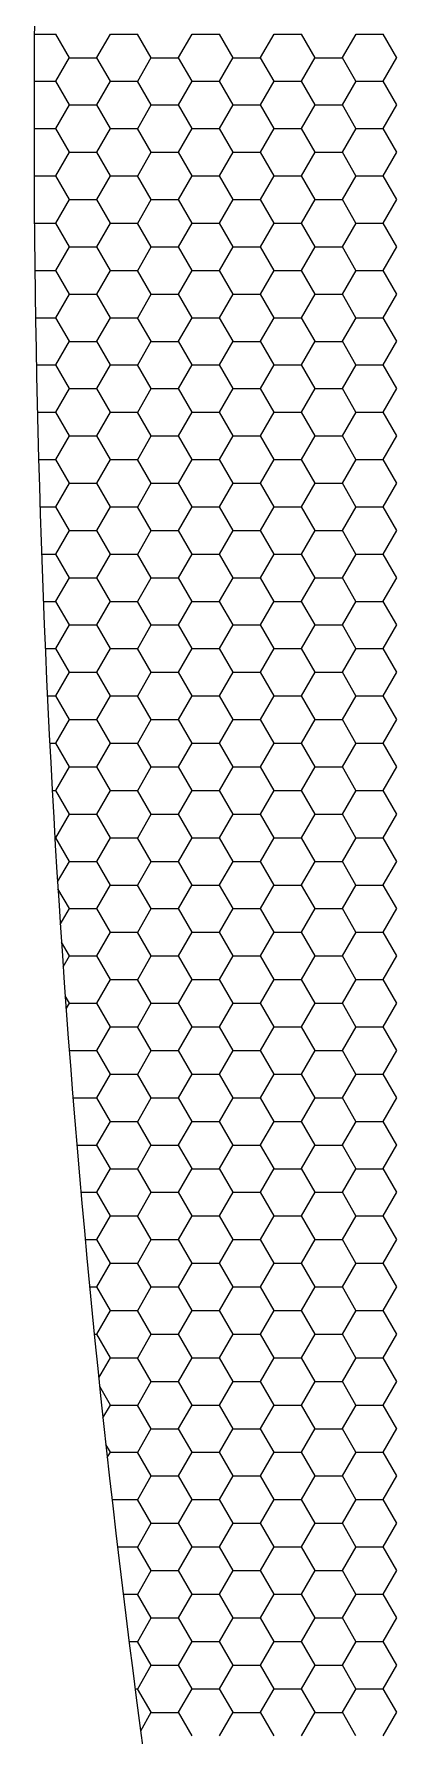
# Model space of a CAD drawing. Header units: millimetres. Extents: x 1474 to 2240, y 2278 to 2630.
# Drawn here: x 2223.6465 to 2223.7377, y 2608.1591 to 2608.5865 of the extents above; entities that cross this region are included whole.
import ezdxf

# ---------------------------------------------------------------- set-up
doc = ezdxf.new("R2010")
doc.units = ezdxf.units.MM
doc.layers.add('3', color=3, linetype='Continuous')

msp = doc.modelspace()

# ---------------------------------------------------------------- linework, layer by layer
at = {"layer": '3', "color": 5, "linetype": 'Continuous'}
for p, q in [((2223.64662, 2608.58647), (2223.65199, 2608.58647)), ((2223.65542, 2608.58053), (2223.65199, 2608.58647)), ((2223.66227, 2608.58054), (2223.6657, 2608.58647)), ((2223.6657, 2608.58647), (2223.67256, 2608.58647)), ((2223.67598, 2608.58053), (2223.67255, 2608.58647)), ((2223.68284, 2608.58054), (2223.68626, 2608.58647)), ((2223.68626, 2608.58647), (2223.69312, 2608.58647)), ((2223.69654, 2608.58053), (2223.69311, 2608.58647)), ((2223.7034, 2608.58054), (2223.70683, 2608.58647)), ((2223.70683, 2608.58647), (2223.71368, 2608.58647)), ((2223.7171, 2608.58053), (2223.71368, 2608.58647)), ((2223.72396, 2608.58054), (2223.72739, 2608.58647)), ((2223.72739, 2608.58647), (2223.73424, 2608.58647)), ((2223.73766, 2608.58053), (2223.73424, 2608.58647)), ((2223.65199, 2608.5746), (2223.65542, 2608.58054)), ((2223.65542, 2608.58053), (2223.66228, 2608.58053)), ((2223.6657, 2608.5746), (2223.66227, 2608.58053)), ((2223.67256, 2608.5746), (2223.67598, 2608.58054)), ((2223.67598, 2608.58053), (2223.68284, 2608.58053)), ((2223.68626, 2608.5746), (2223.68283, 2608.58053)), ((2223.69312, 2608.5746), (2223.69654, 2608.58054)), ((2223.69655, 2608.58053), (2223.7034, 2608.58053)), ((2223.70682, 2608.5746), (2223.70339, 2608.58053)), ((2223.71368, 2608.5746), (2223.71711, 2608.58054)), ((2223.71711, 2608.58053), (2223.72396, 2608.58053)), ((2223.72738, 2608.5746), (2223.72396, 2608.58053)), ((2223.73424, 2608.5746), (2223.73767, 2608.58054)), ((2223.64655, 2608.5746), (2223.65199, 2608.5746)), ((2223.65542, 2608.56866), (2223.65199, 2608.5746)), ((2223.66227, 2608.56867), (2223.6657, 2608.5746)), ((2223.6657, 2608.5746), (2223.67256, 2608.5746)), ((2223.67598, 2608.56866), (2223.67255, 2608.5746)), ((2223.68284, 2608.56867), (2223.68626, 2608.5746)), ((2223.68626, 2608.5746), (2223.69312, 2608.5746)), ((2223.69654, 2608.56866), (2223.69311, 2608.5746)), ((2223.7034, 2608.56867), (2223.70683, 2608.5746)), ((2223.70683, 2608.5746), (2223.71368, 2608.5746)), ((2223.7171, 2608.56866), (2223.71368, 2608.5746)), ((2223.72396, 2608.56867), (2223.72739, 2608.5746)), ((2223.72739, 2608.5746), (2223.73424, 2608.5746)), ((2223.73766, 2608.56866), (2223.73424, 2608.5746)), ((2223.65199, 2608.56273), (2223.65542, 2608.56867)), ((2223.65542, 2608.56866), (2223.66228, 2608.56866)), ((2223.6657, 2608.56273), (2223.66227, 2608.56866)), ((2223.67256, 2608.56273), (2223.67598, 2608.56867)), ((2223.67598, 2608.56866), (2223.68284, 2608.56866)), ((2223.68626, 2608.56273), (2223.68283, 2608.56866)), ((2223.69312, 2608.56273), (2223.69654, 2608.56867)), ((2223.69655, 2608.56866), (2223.7034, 2608.56866)), ((2223.70682, 2608.56273), (2223.70339, 2608.56866)), ((2223.71368, 2608.56273), (2223.71711, 2608.56867)), ((2223.71711, 2608.56866), (2223.72396, 2608.56866)), ((2223.72738, 2608.56273), (2223.72396, 2608.56866)), ((2223.73424, 2608.56273), (2223.73767, 2608.56867)), ((2223.64653, 2608.56272), (2223.65199, 2608.56272)), ((2223.65542, 2608.55679), (2223.65199, 2608.56273)), ((2223.66227, 2608.55679), (2223.6657, 2608.56273)), ((2223.6657, 2608.56272), (2223.67256, 2608.56272)), ((2223.67598, 2608.55679), (2223.67255, 2608.56273)), ((2223.68284, 2608.55679), (2223.68626, 2608.56273)), ((2223.68626, 2608.56272), (2223.69312, 2608.56272)), ((2223.69654, 2608.55679), (2223.69311, 2608.56273)), ((2223.7034, 2608.55679), (2223.70683, 2608.56273)), ((2223.70683, 2608.56272), (2223.71368, 2608.56272)), ((2223.7171, 2608.55679), (2223.71368, 2608.56273)), ((2223.72396, 2608.55679), (2223.72739, 2608.56273)), ((2223.72739, 2608.56272), (2223.73424, 2608.56272)), ((2223.73766, 2608.55679), (2223.73424, 2608.56273)), ((2223.65199, 2608.55086), (2223.65542, 2608.55679)), ((2223.65542, 2608.55679), (2223.66228, 2608.55679)), ((2223.6657, 2608.55086), (2223.66227, 2608.55679)), ((2223.67256, 2608.55086), (2223.67598, 2608.55679)), ((2223.67598, 2608.55679), (2223.68284, 2608.55679)), ((2223.68626, 2608.55086), (2223.68283, 2608.55679)), ((2223.69312, 2608.55086), (2223.69654, 2608.55679)), ((2223.69655, 2608.55679), (2223.7034, 2608.55679)), ((2223.70682, 2608.55086), (2223.70339, 2608.55679)), ((2223.71368, 2608.55086), (2223.71711, 2608.55679)), ((2223.71711, 2608.55679), (2223.72396, 2608.55679)), ((2223.72738, 2608.55086), (2223.72396, 2608.55679)), ((2223.73424, 2608.55086), (2223.73767, 2608.55679)), ((2223.64656, 2608.55085), (2223.65199, 2608.55085)), ((2223.65542, 2608.54492), (2223.65199, 2608.55086)), ((2223.66227, 2608.54492), (2223.6657, 2608.55086)), ((2223.6657, 2608.55085), (2223.67256, 2608.55085)), ((2223.67598, 2608.54492), (2223.67255, 2608.55086)), ((2223.68284, 2608.54492), (2223.68626, 2608.55086)), ((2223.68626, 2608.55085), (2223.69312, 2608.55085)), ((2223.69654, 2608.54492), (2223.69311, 2608.55086)), ((2223.7034, 2608.54492), (2223.70683, 2608.55086)), ((2223.70683, 2608.55085), (2223.71368, 2608.55085)), ((2223.7171, 2608.54492), (2223.71368, 2608.55086)), ((2223.72396, 2608.54492), (2223.72739, 2608.55086)), ((2223.72739, 2608.55085), (2223.73424, 2608.55085)), ((2223.73766, 2608.54492), (2223.73424, 2608.55086)), ((2223.65199, 2608.53899), (2223.65542, 2608.54492)), ((2223.65542, 2608.54492), (2223.66228, 2608.54492)), ((2223.6657, 2608.53898), (2223.66227, 2608.54492)), ((2223.67256, 2608.53899), (2223.67598, 2608.54492)), ((2223.67598, 2608.54492), (2223.68284, 2608.54492)), ((2223.68626, 2608.53898), (2223.68283, 2608.54492)), ((2223.69312, 2608.53899), (2223.69654, 2608.54492)), ((2223.69655, 2608.54492), (2223.7034, 2608.54492)), ((2223.70682, 2608.53898), (2223.70339, 2608.54492)), ((2223.71368, 2608.53899), (2223.71711, 2608.54492)), ((2223.71711, 2608.54492), (2223.72396, 2608.54492)), ((2223.72738, 2608.53898), (2223.72396, 2608.54492)), ((2223.73424, 2608.53899), (2223.73767, 2608.54492)), ((2223.64663, 2608.53898), (2223.65199, 2608.53898)), ((2223.65542, 2608.53305), (2223.65199, 2608.53898)), ((2223.66227, 2608.53305), (2223.6657, 2608.53899)), ((2223.6657, 2608.53898), (2223.67256, 2608.53898)), ((2223.67598, 2608.53305), (2223.67255, 2608.53898)), ((2223.68284, 2608.53305), (2223.68626, 2608.53899)), ((2223.68626, 2608.53898), (2223.69312, 2608.53898)), ((2223.69654, 2608.53305), (2223.69311, 2608.53898)), ((2223.7034, 2608.53305), (2223.70683, 2608.53899)), ((2223.70683, 2608.53898), (2223.71368, 2608.53898)), ((2223.7171, 2608.53305), (2223.71368, 2608.53898)), ((2223.72396, 2608.53305), (2223.72739, 2608.53899)), ((2223.72739, 2608.53898), (2223.73424, 2608.53898)), ((2223.73766, 2608.53305), (2223.73424, 2608.53898)), ((2223.65199, 2608.52712), (2223.65542, 2608.53305)), ((2223.65542, 2608.53305), (2223.66228, 2608.53305)), ((2223.6657, 2608.52711), (2223.66227, 2608.53305)), ((2223.67256, 2608.52712), (2223.67598, 2608.53305)), ((2223.67598, 2608.53305), (2223.68284, 2608.53305)), ((2223.68626, 2608.52711), (2223.68283, 2608.53305)), ((2223.69312, 2608.52712), (2223.69654, 2608.53305)), ((2223.69655, 2608.53305), (2223.7034, 2608.53305)), ((2223.70682, 2608.52711), (2223.70339, 2608.53305)), ((2223.71368, 2608.52712), (2223.71711, 2608.53305)), ((2223.71711, 2608.53305), (2223.72396, 2608.53305)), ((2223.72738, 2608.52711), (2223.72396, 2608.53305)), ((2223.73424, 2608.52712), (2223.73767, 2608.53305)), ((2223.64674, 2608.52711), (2223.65199, 2608.52711)), ((2223.65542, 2608.52118), (2223.65199, 2608.52711)), ((2223.66227, 2608.52118), (2223.6657, 2608.52712)), ((2223.6657, 2608.52711), (2223.67256, 2608.52711)), ((2223.67598, 2608.52118), (2223.67255, 2608.52711)), ((2223.68284, 2608.52118), (2223.68626, 2608.52712)), ((2223.68626, 2608.52711), (2223.69312, 2608.52711)), ((2223.69654, 2608.52118), (2223.69311, 2608.52711)), ((2223.7034, 2608.52118), (2223.70683, 2608.52712)), ((2223.70683, 2608.52711), (2223.71368, 2608.52711)), ((2223.7171, 2608.52118), (2223.71368, 2608.52711)), ((2223.72396, 2608.52118), (2223.72739, 2608.52712)), ((2223.72739, 2608.52711), (2223.73424, 2608.52711)), ((2223.73766, 2608.52118), (2223.73424, 2608.52711)), ((2223.65199, 2608.51524), (2223.65542, 2608.52118)), ((2223.65542, 2608.52117), (2223.66228, 2608.52117)), ((2223.6657, 2608.51524), (2223.66227, 2608.52118)), ((2223.67256, 2608.51524), (2223.67598, 2608.52118)), ((2223.67598, 2608.52117), (2223.68284, 2608.52117)), ((2223.68626, 2608.51524), (2223.68283, 2608.52118)), ((2223.69312, 2608.51524), (2223.69654, 2608.52118)), ((2223.69655, 2608.52117), (2223.7034, 2608.52117)), ((2223.70682, 2608.51524), (2223.70339, 2608.52118)), ((2223.71368, 2608.51524), (2223.71711, 2608.52118)), ((2223.71711, 2608.52117), (2223.72396, 2608.52117)), ((2223.72738, 2608.51524), (2223.72396, 2608.52118)), ((2223.73424, 2608.51524), (2223.73767, 2608.52118)), ((2223.64691, 2608.51524), (2223.65199, 2608.51524)), ((2223.65542, 2608.50931), (2223.65199, 2608.51524)), ((2223.66227, 2608.50931), (2223.6657, 2608.51524)), ((2223.6657, 2608.51524), (2223.67256, 2608.51524)), ((2223.67598, 2608.50931), (2223.67255, 2608.51524)), ((2223.68284, 2608.50931), (2223.68626, 2608.51524)), ((2223.68626, 2608.51524), (2223.69312, 2608.51524)), ((2223.69654, 2608.50931), (2223.69311, 2608.51524)), ((2223.7034, 2608.50931), (2223.70683, 2608.51524)), ((2223.70683, 2608.51524), (2223.71368, 2608.51524)), ((2223.7171, 2608.50931), (2223.71368, 2608.51524)), ((2223.72396, 2608.50931), (2223.72739, 2608.51524)), ((2223.72739, 2608.51524), (2223.73424, 2608.51524)), ((2223.73766, 2608.50931), (2223.73424, 2608.51524)), ((2223.65199, 2608.50337), (2223.65542, 2608.50931)), ((2223.65542, 2608.5093), (2223.66228, 2608.5093)), ((2223.6657, 2608.50337), (2223.66227, 2608.50931)), ((2223.67256, 2608.50337), (2223.67598, 2608.50931)), ((2223.67598, 2608.5093), (2223.68284, 2608.5093)), ((2223.68626, 2608.50337), (2223.68283, 2608.50931)), ((2223.69312, 2608.50337), (2223.69654, 2608.50931)), ((2223.69655, 2608.5093), (2223.7034, 2608.5093)), ((2223.70682, 2608.50337), (2223.70339, 2608.50931)), ((2223.71368, 2608.50337), (2223.71711, 2608.50931)), ((2223.71711, 2608.5093), (2223.72396, 2608.5093)), ((2223.72738, 2608.50337), (2223.72396, 2608.50931)), ((2223.73424, 2608.50337), (2223.73767, 2608.50931)), ((2223.64712, 2608.50337), (2223.65199, 2608.50337)), ((2223.65542, 2608.49743), (2223.65199, 2608.50337)), ((2223.66227, 2608.49744), (2223.6657, 2608.50337)), ((2223.6657, 2608.50337), (2223.67256, 2608.50337)), ((2223.67598, 2608.49743), (2223.67255, 2608.50337)), ((2223.68284, 2608.49744), (2223.68626, 2608.50337)), ((2223.68626, 2608.50337), (2223.69312, 2608.50337)), ((2223.69654, 2608.49743), (2223.69311, 2608.50337)), ((2223.7034, 2608.49744), (2223.70683, 2608.50337)), ((2223.70683, 2608.50337), (2223.71368, 2608.50337)), ((2223.7171, 2608.49743), (2223.71368, 2608.50337)), ((2223.72396, 2608.49744), (2223.72739, 2608.50337)), ((2223.72739, 2608.50337), (2223.73424, 2608.50337)), ((2223.73766, 2608.49743), (2223.73424, 2608.50337)), ((2223.65199, 2608.4915), (2223.65542, 2608.49744)), ((2223.65542, 2608.49743), (2223.66228, 2608.49743)), ((2223.6657, 2608.4915), (2223.66227, 2608.49743)), ((2223.67256, 2608.4915), (2223.67598, 2608.49744)), ((2223.67598, 2608.49743), (2223.68284, 2608.49743)), ((2223.68626, 2608.4915), (2223.68283, 2608.49743)), ((2223.69312, 2608.4915), (2223.69654, 2608.49744)), ((2223.69655, 2608.49743), (2223.7034, 2608.49743)), ((2223.70682, 2608.4915), (2223.70339, 2608.49743)), ((2223.71368, 2608.4915), (2223.71711, 2608.49744)), ((2223.71711, 2608.49743), (2223.72396, 2608.49743)), ((2223.72738, 2608.4915), (2223.72396, 2608.49743)), ((2223.73424, 2608.4915), (2223.73767, 2608.49744)), ((2223.64737, 2608.4915), (2223.65199, 2608.4915)), ((2223.65542, 2608.48556), (2223.65199, 2608.4915)), ((2223.66227, 2608.48557), (2223.6657, 2608.4915)), ((2223.6657, 2608.4915), (2223.67256, 2608.4915)), ((2223.67598, 2608.48556), (2223.67255, 2608.4915)), ((2223.68284, 2608.48557), (2223.68626, 2608.4915)), ((2223.68626, 2608.4915), (2223.69312, 2608.4915)), ((2223.69654, 2608.48556), (2223.69311, 2608.4915)), ((2223.7034, 2608.48557), (2223.70683, 2608.4915)), ((2223.70683, 2608.4915), (2223.71368, 2608.4915)), ((2223.7171, 2608.48556), (2223.71368, 2608.4915)), ((2223.72396, 2608.48557), (2223.72739, 2608.4915)), ((2223.72739, 2608.4915), (2223.73424, 2608.4915)), ((2223.73766, 2608.48556), (2223.73424, 2608.4915)), ((2223.65199, 2608.47963), (2223.65542, 2608.48557)), ((2223.65542, 2608.48556), (2223.66228, 2608.48556)), ((2223.6657, 2608.47963), (2223.66227, 2608.48556)), ((2223.67256, 2608.47963), (2223.67598, 2608.48557)), ((2223.67598, 2608.48556), (2223.68284, 2608.48556)), ((2223.68626, 2608.47963), (2223.68283, 2608.48556)), ((2223.69312, 2608.47963), (2223.69654, 2608.48557)), ((2223.69655, 2608.48556), (2223.7034, 2608.48556)), ((2223.70682, 2608.47963), (2223.70339, 2608.48556)), ((2223.71368, 2608.47963), (2223.71711, 2608.48557)), ((2223.71711, 2608.48556), (2223.72396, 2608.48556)), ((2223.72738, 2608.47963), (2223.72396, 2608.48556)), ((2223.73424, 2608.47963), (2223.73767, 2608.48557)), ((2223.64768, 2608.47963), (2223.65199, 2608.47963)), ((2223.65542, 2608.47369), (2223.65199, 2608.47963)), ((2223.66227, 2608.47369), (2223.6657, 2608.47963)), ((2223.6657, 2608.47963), (2223.67256, 2608.47963)), ((2223.67598, 2608.47369), (2223.67255, 2608.47963)), ((2223.68284, 2608.47369), (2223.68626, 2608.47963)), ((2223.68626, 2608.47963), (2223.69312, 2608.47963)), ((2223.69654, 2608.47369), (2223.69311, 2608.47963)), ((2223.7034, 2608.47369), (2223.70683, 2608.47963)), ((2223.70683, 2608.47963), (2223.71368, 2608.47963)), ((2223.7171, 2608.47369), (2223.71368, 2608.47963)), ((2223.72396, 2608.47369), (2223.72739, 2608.47963)), ((2223.72739, 2608.47963), (2223.73424, 2608.47963)), ((2223.73766, 2608.47369), (2223.73424, 2608.47963)), ((2223.65199, 2608.46776), (2223.65542, 2608.47369)), ((2223.65542, 2608.47369), (2223.66228, 2608.47369)), ((2223.6657, 2608.46776), (2223.66227, 2608.47369)), ((2223.67256, 2608.46776), (2223.67598, 2608.47369)), ((2223.67598, 2608.47369), (2223.68284, 2608.47369)), ((2223.68626, 2608.46776), (2223.68283, 2608.47369)), ((2223.69312, 2608.46776), (2223.69654, 2608.47369)), ((2223.69655, 2608.47369), (2223.7034, 2608.47369)), ((2223.70682, 2608.46776), (2223.70339, 2608.47369)), ((2223.71368, 2608.46776), (2223.71711, 2608.47369)), ((2223.71711, 2608.47369), (2223.72396, 2608.47369)), ((2223.72738, 2608.46776), (2223.72396, 2608.47369)), ((2223.73424, 2608.46776), (2223.73767, 2608.47369)), ((2223.64802, 2608.46775), (2223.65199, 2608.46775)), ((2223.65542, 2608.46182), (2223.65199, 2608.46776)), ((2223.66227, 2608.46182), (2223.6657, 2608.46776)), ((2223.6657, 2608.46775), (2223.67256, 2608.46775)), ((2223.67598, 2608.46182), (2223.67255, 2608.46776)), ((2223.68284, 2608.46182), (2223.68626, 2608.46776)), ((2223.68626, 2608.46775), (2223.69312, 2608.46775)), ((2223.69654, 2608.46182), (2223.69311, 2608.46776)), ((2223.7034, 2608.46182), (2223.70683, 2608.46776)), ((2223.70683, 2608.46775), (2223.71368, 2608.46775)), ((2223.7171, 2608.46182), (2223.71368, 2608.46776)), ((2223.72396, 2608.46182), (2223.72739, 2608.46776)), ((2223.72739, 2608.46775), (2223.73424, 2608.46775)), ((2223.73766, 2608.46182), (2223.73424, 2608.46776)), ((2223.65199, 2608.45589), (2223.65542, 2608.46182)), ((2223.65542, 2608.46182), (2223.66228, 2608.46182)), ((2223.6657, 2608.45588), (2223.66227, 2608.46182)), ((2223.67256, 2608.45589), (2223.67598, 2608.46182)), ((2223.67598, 2608.46182), (2223.68284, 2608.46182)), ((2223.68626, 2608.45588), (2223.68283, 2608.46182)), ((2223.69312, 2608.45589), (2223.69654, 2608.46182)), ((2223.69655, 2608.46182), (2223.7034, 2608.46182)), ((2223.70682, 2608.45588), (2223.70339, 2608.46182)), ((2223.71368, 2608.45589), (2223.71711, 2608.46182)), ((2223.71711, 2608.46182), (2223.72396, 2608.46182)), ((2223.72738, 2608.45588), (2223.72396, 2608.46182)), ((2223.73424, 2608.45589), (2223.73767, 2608.46182)), ((2223.64842, 2608.45588), (2223.65199, 2608.45588)), ((2223.65542, 2608.44995), (2223.65199, 2608.45588)), ((2223.66227, 2608.44995), (2223.6657, 2608.45589)), ((2223.6657, 2608.45588), (2223.67256, 2608.45588)), ((2223.67598, 2608.44995), (2223.67255, 2608.45588)), ((2223.68284, 2608.44995), (2223.68626, 2608.45589)), ((2223.68626, 2608.45588), (2223.69312, 2608.45588)), ((2223.69654, 2608.44995), (2223.69311, 2608.45588)), ((2223.7034, 2608.44995), (2223.70683, 2608.45589)), ((2223.70683, 2608.45588), (2223.71368, 2608.45588)), ((2223.7171, 2608.44995), (2223.71368, 2608.45588)), ((2223.72396, 2608.44995), (2223.72739, 2608.45589)), ((2223.72739, 2608.45588), (2223.73424, 2608.45588)), ((2223.73766, 2608.44995), (2223.73424, 2608.45588)), ((2223.65199, 2608.44402), (2223.65542, 2608.44995)), ((2223.65542, 2608.44995), (2223.66228, 2608.44995)), ((2223.6657, 2608.44401), (2223.66227, 2608.44995)), ((2223.67256, 2608.44402), (2223.67598, 2608.44995)), ((2223.67598, 2608.44995), (2223.68284, 2608.44995)), ((2223.68626, 2608.44401), (2223.68283, 2608.44995)), ((2223.69312, 2608.44402), (2223.69654, 2608.44995)), ((2223.69655, 2608.44995), (2223.7034, 2608.44995)), ((2223.70682, 2608.44401), (2223.70339, 2608.44995)), ((2223.71368, 2608.44402), (2223.71711, 2608.44995)), ((2223.71711, 2608.44995), (2223.72396, 2608.44995)), ((2223.72738, 2608.44401), (2223.72396, 2608.44995)), ((2223.73424, 2608.44402), (2223.73767, 2608.44995)), ((2223.64886, 2608.44401), (2223.65199, 2608.44401)), ((2223.65542, 2608.43808), (2223.65199, 2608.44401)), ((2223.66227, 2608.43808), (2223.6657, 2608.44402)), ((2223.6657, 2608.44401), (2223.67256, 2608.44401)), ((2223.67598, 2608.43808), (2223.67255, 2608.44401)), ((2223.68284, 2608.43808), (2223.68626, 2608.44402)), ((2223.68626, 2608.44401), (2223.69312, 2608.44401)), ((2223.69654, 2608.43808), (2223.69311, 2608.44401)), ((2223.7034, 2608.43808), (2223.70683, 2608.44402)), ((2223.70683, 2608.44401), (2223.71368, 2608.44401)), ((2223.7171, 2608.43808), (2223.71368, 2608.44401)), ((2223.72396, 2608.43808), (2223.72739, 2608.44402)), ((2223.72739, 2608.44401), (2223.73424, 2608.44401)), ((2223.73766, 2608.43808), (2223.73424, 2608.44401)), ((2223.65199, 2608.43214), (2223.65542, 2608.43808)), ((2223.65542, 2608.43808), (2223.66228, 2608.43808)), ((2223.6657, 2608.43214), (2223.66227, 2608.43808)), ((2223.67256, 2608.43214), (2223.67598, 2608.43808)), ((2223.67598, 2608.43808), (2223.68284, 2608.43808)), ((2223.68626, 2608.43214), (2223.68283, 2608.43808)), ((2223.69312, 2608.43214), (2223.69654, 2608.43808)), ((2223.69655, 2608.43808), (2223.7034, 2608.43808)), ((2223.70682, 2608.43214), (2223.70339, 2608.43808)), ((2223.71368, 2608.43214), (2223.71711, 2608.43808)), ((2223.71711, 2608.43808), (2223.72396, 2608.43808)), ((2223.72738, 2608.43214), (2223.72396, 2608.43808)), ((2223.73424, 2608.43214), (2223.73767, 2608.43808)), ((2223.64935, 2608.43214), (2223.65199, 2608.43214)), ((2223.65542, 2608.42621), (2223.65199, 2608.43214)), ((2223.66227, 2608.42621), (2223.6657, 2608.43214)), ((2223.6657, 2608.43214), (2223.67256, 2608.43214)), ((2223.67598, 2608.42621), (2223.67255, 2608.43214)), ((2223.68284, 2608.42621), (2223.68626, 2608.43214)), ((2223.68626, 2608.43214), (2223.69312, 2608.43214)), ((2223.69654, 2608.42621), (2223.69311, 2608.43214)), ((2223.7034, 2608.42621), (2223.70683, 2608.43214)), ((2223.70683, 2608.43214), (2223.71368, 2608.43214)), ((2223.7171, 2608.42621), (2223.71368, 2608.43214)), ((2223.72396, 2608.42621), (2223.72739, 2608.43214)), ((2223.72739, 2608.43214), (2223.73424, 2608.43214)), ((2223.73766, 2608.42621), (2223.73424, 2608.43214)), ((2223.65199, 2608.42027), (2223.65542, 2608.42621)), ((2223.65542, 2608.4262), (2223.66228, 2608.4262)), ((2223.6657, 2608.42027), (2223.66227, 2608.42621)), ((2223.67256, 2608.42027), (2223.67598, 2608.42621)), ((2223.67598, 2608.4262), (2223.68284, 2608.4262)), ((2223.68626, 2608.42027), (2223.68283, 2608.42621)), ((2223.69312, 2608.42027), (2223.69654, 2608.42621)), ((2223.69655, 2608.4262), (2223.7034, 2608.4262)), ((2223.70682, 2608.42027), (2223.70339, 2608.42621)), ((2223.71368, 2608.42027), (2223.71711, 2608.42621)), ((2223.71711, 2608.4262), (2223.72396, 2608.4262)), ((2223.72738, 2608.42027), (2223.72396, 2608.42621)), ((2223.73424, 2608.42027), (2223.73767, 2608.42621)), ((2223.64988, 2608.42027), (2223.65199, 2608.42027)), ((2223.65542, 2608.41433), (2223.65199, 2608.42027)), ((2223.66227, 2608.41434), (2223.6657, 2608.42027)), ((2223.6657, 2608.42027), (2223.67256, 2608.42027)), ((2223.67598, 2608.41433), (2223.67255, 2608.42027)), ((2223.68284, 2608.41434), (2223.68626, 2608.42027)), ((2223.68626, 2608.42027), (2223.69312, 2608.42027)), ((2223.69654, 2608.41433), (2223.69311, 2608.42027)), ((2223.7034, 2608.41434), (2223.70683, 2608.42027)), ((2223.70683, 2608.42027), (2223.71368, 2608.42027)), ((2223.7171, 2608.41433), (2223.71368, 2608.42027)), ((2223.72396, 2608.41434), (2223.72739, 2608.42027)), ((2223.72739, 2608.42027), (2223.73424, 2608.42027)), ((2223.73766, 2608.41433), (2223.73424, 2608.42027)), ((2223.65199, 2608.4084), (2223.65542, 2608.41434)), ((2223.65542, 2608.41433), (2223.66228, 2608.41433)), ((2223.6657, 2608.4084), (2223.66227, 2608.41433)), ((2223.67256, 2608.4084), (2223.67598, 2608.41434)), ((2223.67598, 2608.41433), (2223.68284, 2608.41433)), ((2223.68626, 2608.4084), (2223.68283, 2608.41433)), ((2223.69312, 2608.4084), (2223.69654, 2608.41434)), ((2223.69655, 2608.41433), (2223.7034, 2608.41433)), ((2223.70682, 2608.4084), (2223.70339, 2608.41433)), ((2223.71368, 2608.4084), (2223.71711, 2608.41434)), ((2223.71711, 2608.41433), (2223.72396, 2608.41433)), ((2223.72738, 2608.4084), (2223.72396, 2608.41433)), ((2223.73424, 2608.4084), (2223.73767, 2608.41434)), ((2223.65047, 2608.4084), (2223.65199, 2608.4084)), ((2223.65542, 2608.40246), (2223.65199, 2608.4084)), ((2223.66227, 2608.40247), (2223.6657, 2608.4084)), ((2223.6657, 2608.4084), (2223.67256, 2608.4084)), ((2223.67598, 2608.40246), (2223.67255, 2608.4084)), ((2223.68284, 2608.40247), (2223.68626, 2608.4084)), ((2223.68626, 2608.4084), (2223.69312, 2608.4084)), ((2223.69654, 2608.40246), (2223.69311, 2608.4084)), ((2223.7034, 2608.40247), (2223.70683, 2608.4084)), ((2223.70683, 2608.4084), (2223.71368, 2608.4084)), ((2223.7171, 2608.40246), (2223.71368, 2608.4084)), ((2223.72396, 2608.40247), (2223.72739, 2608.4084)), ((2223.72739, 2608.4084), (2223.73424, 2608.4084)), ((2223.73766, 2608.40246), (2223.73424, 2608.4084)), ((2223.65199, 2608.39653), (2223.65542, 2608.40247)), ((2223.65542, 2608.40246), (2223.66228, 2608.40246)), ((2223.6657, 2608.39653), (2223.66227, 2608.40246)), ((2223.67256, 2608.39653), (2223.67598, 2608.40247)), ((2223.67598, 2608.40246), (2223.68284, 2608.40246)), ((2223.68626, 2608.39653), (2223.68283, 2608.40246)), ((2223.69312, 2608.39653), (2223.69654, 2608.40247)), ((2223.69655, 2608.40246), (2223.7034, 2608.40246)), ((2223.70682, 2608.39653), (2223.70339, 2608.40246)), ((2223.71368, 2608.39653), (2223.71711, 2608.40247)), ((2223.71711, 2608.40246), (2223.72396, 2608.40246)), ((2223.72738, 2608.39653), (2223.72396, 2608.40246)), ((2223.73424, 2608.39653), (2223.73767, 2608.40247)), ((2223.65109, 2608.39653), (2223.65199, 2608.39653)), ((2223.65542, 2608.39059), (2223.65199, 2608.39653)), ((2223.66227, 2608.39059), (2223.6657, 2608.39653)), ((2223.6657, 2608.39653), (2223.67256, 2608.39653)), ((2223.67598, 2608.39059), (2223.67255, 2608.39653)), ((2223.68284, 2608.39059), (2223.68626, 2608.39653)), ((2223.68626, 2608.39653), (2223.69312, 2608.39653)), ((2223.69654, 2608.39059), (2223.69311, 2608.39653)), ((2223.7034, 2608.39059), (2223.70683, 2608.39653)), ((2223.70683, 2608.39653), (2223.71368, 2608.39653)), ((2223.7171, 2608.39059), (2223.71368, 2608.39653)), ((2223.72396, 2608.39059), (2223.72739, 2608.39653)), ((2223.72739, 2608.39653), (2223.73424, 2608.39653)), ((2223.73766, 2608.39059), (2223.73424, 2608.39653)), ((2223.65199, 2608.38466), (2223.65542, 2608.39059)), ((2223.65542, 2608.39059), (2223.66228, 2608.39059)), ((2223.6657, 2608.38466), (2223.66227, 2608.39059)), ((2223.67256, 2608.38466), (2223.67598, 2608.39059)), ((2223.67598, 2608.39059), (2223.68284, 2608.39059)), ((2223.68626, 2608.38466), (2223.68283, 2608.39059)), ((2223.69312, 2608.38466), (2223.69654, 2608.39059)), ((2223.69655, 2608.39059), (2223.7034, 2608.39059)), ((2223.70682, 2608.38466), (2223.70339, 2608.39059)), ((2223.71368, 2608.38466), (2223.71711, 2608.39059)), ((2223.71711, 2608.39059), (2223.72396, 2608.39059)), ((2223.72738, 2608.38466), (2223.72396, 2608.39059)), ((2223.73424, 2608.38466), (2223.73767, 2608.39059)), ((2223.65177, 2608.38465), (2223.65199, 2608.38465)), ((2223.65542, 2608.37872), (2223.65199, 2608.38466)), ((2223.66227, 2608.37872), (2223.6657, 2608.38466)), ((2223.6657, 2608.38465), (2223.67256, 2608.38465)), ((2223.67598, 2608.37872), (2223.67255, 2608.38466)), ((2223.68284, 2608.37872), (2223.68626, 2608.38466)), ((2223.68626, 2608.38465), (2223.69312, 2608.38465)), ((2223.69654, 2608.37872), (2223.69311, 2608.38466)), ((2223.7034, 2608.37872), (2223.70683, 2608.38466)), ((2223.70683, 2608.38465), (2223.71368, 2608.38465)), ((2223.7171, 2608.37872), (2223.71368, 2608.38466)), ((2223.72396, 2608.37872), (2223.72739, 2608.38466)), ((2223.72739, 2608.38465), (2223.73424, 2608.38465)), ((2223.73766, 2608.37872), (2223.73424, 2608.38466)), ((2223.65244, 2608.37356), (2223.65542, 2608.37872)), ((2223.65542, 2608.37872), (2223.66228, 2608.37872)), ((2223.6657, 2608.37278), (2223.66227, 2608.37872)), ((2223.67256, 2608.37279), (2223.67598, 2608.37872)), ((2223.67598, 2608.37872), (2223.68284, 2608.37872)), ((2223.68626, 2608.37278), (2223.68283, 2608.37872)), ((2223.69312, 2608.37279), (2223.69654, 2608.37872)), ((2223.69655, 2608.37872), (2223.7034, 2608.37872)), ((2223.70682, 2608.37278), (2223.70339, 2608.37872)), ((2223.71368, 2608.37279), (2223.71711, 2608.37872)), ((2223.71711, 2608.37872), (2223.72396, 2608.37872)), ((2223.72738, 2608.37278), (2223.72396, 2608.37872)), ((2223.73424, 2608.37279), (2223.73767, 2608.37872)), ((2223.66227, 2608.36685), (2223.6657, 2608.37279)), ((2223.6657, 2608.37278), (2223.67256, 2608.37278)), ((2223.67598, 2608.36685), (2223.67255, 2608.37278)), ((2223.68284, 2608.36685), (2223.68626, 2608.37279)), ((2223.68626, 2608.37278), (2223.69312, 2608.37278)), ((2223.69654, 2608.36685), (2223.69311, 2608.37278)), ((2223.7034, 2608.36685), (2223.70683, 2608.37279)), ((2223.70683, 2608.37278), (2223.71368, 2608.37278)), ((2223.7171, 2608.36685), (2223.71368, 2608.37278)), ((2223.72396, 2608.36685), (2223.72739, 2608.37279)), ((2223.72739, 2608.37278), (2223.73424, 2608.37278)), ((2223.73766, 2608.36685), (2223.73424, 2608.37278)), ((2223.65542, 2608.36685), (2223.65255, 2608.37181)), ((2223.65313, 2608.36288), (2223.65542, 2608.36685)), ((2223.65542, 2608.36685), (2223.66228, 2608.36685)), ((2223.6657, 2608.36091), (2223.66227, 2608.36685)), ((2223.67256, 2608.36092), (2223.67598, 2608.36685)), ((2223.67598, 2608.36685), (2223.68284, 2608.36685)), ((2223.68626, 2608.36091), (2223.68283, 2608.36685)), ((2223.69312, 2608.36092), (2223.69654, 2608.36685)), ((2223.69655, 2608.36685), (2223.7034, 2608.36685)), ((2223.70682, 2608.36091), (2223.70339, 2608.36685)), ((2223.71368, 2608.36092), (2223.71711, 2608.36685)), ((2223.71711, 2608.36685), (2223.72396, 2608.36685)), ((2223.72738, 2608.36091), (2223.72396, 2608.36685)), ((2223.73424, 2608.36092), (2223.73767, 2608.36685)), ((2223.66227, 2608.35498), (2223.6657, 2608.36092)), ((2223.6657, 2608.36091), (2223.67256, 2608.36091)), ((2223.67598, 2608.35498), (2223.67255, 2608.36091)), ((2223.68284, 2608.35498), (2223.68626, 2608.36092)), ((2223.68626, 2608.36091), (2223.69312, 2608.36091)), ((2223.69654, 2608.35498), (2223.69311, 2608.36091)), ((2223.7034, 2608.35498), (2223.70683, 2608.36092)), ((2223.70683, 2608.36091), (2223.71368, 2608.36091)), ((2223.7171, 2608.35498), (2223.71368, 2608.36091)), ((2223.72396, 2608.35498), (2223.72739, 2608.36092)), ((2223.72739, 2608.36091), (2223.73424, 2608.36091)), ((2223.73766, 2608.35498), (2223.73424, 2608.36091)), ((2223.65542, 2608.35498), (2223.65342, 2608.35843)), ((2223.65385, 2608.35225), (2223.65542, 2608.35498)), ((2223.65542, 2608.35498), (2223.66228, 2608.35498)), ((2223.6657, 2608.34904), (2223.66227, 2608.35498)), ((2223.67256, 2608.34904), (2223.67598, 2608.35498)), ((2223.67598, 2608.35498), (2223.68284, 2608.35498)), ((2223.68626, 2608.34904), (2223.68283, 2608.35498)), ((2223.69312, 2608.34904), (2223.69654, 2608.35498)), ((2223.69655, 2608.35498), (2223.7034, 2608.35498)), ((2223.70682, 2608.34904), (2223.70339, 2608.35498)), ((2223.71368, 2608.34904), (2223.71711, 2608.35498)), ((2223.71711, 2608.35498), (2223.72396, 2608.35498)), ((2223.72738, 2608.34904), (2223.72396, 2608.35498)), ((2223.73424, 2608.34904), (2223.73767, 2608.35498)), ((2223.66227, 2608.34311), (2223.6657, 2608.34904)), ((2223.6657, 2608.34904), (2223.67256, 2608.34904)), ((2223.67598, 2608.34311), (2223.67255, 2608.34904)), ((2223.68284, 2608.34311), (2223.68626, 2608.34904)), ((2223.68626, 2608.34904), (2223.69312, 2608.34904)), ((2223.69654, 2608.34311), (2223.69311, 2608.34904)), ((2223.7034, 2608.34311), (2223.70683, 2608.34904)), ((2223.70683, 2608.34904), (2223.71368, 2608.34904)), ((2223.7171, 2608.34311), (2223.71368, 2608.34904)), ((2223.72396, 2608.34311), (2223.72739, 2608.34904)), ((2223.72739, 2608.34904), (2223.73424, 2608.34904)), ((2223.73766, 2608.34311), (2223.73424, 2608.34904)), ((2223.65542, 2608.34311), (2223.65436, 2608.34493)), ((2223.6546, 2608.34168), (2223.65542, 2608.34311)), ((2223.65542, 2608.3431), (2223.66228, 2608.3431)), ((2223.6657, 2608.33717), (2223.66227, 2608.34311)), ((2223.67256, 2608.33717), (2223.67598, 2608.34311)), ((2223.67598, 2608.3431), (2223.68284, 2608.3431)), ((2223.68626, 2608.33717), (2223.68283, 2608.34311)), ((2223.69312, 2608.33717), (2223.69654, 2608.34311)), ((2223.69655, 2608.3431), (2223.7034, 2608.3431)), ((2223.70682, 2608.33717), (2223.70339, 2608.34311)), ((2223.71368, 2608.33717), (2223.71711, 2608.34311)), ((2223.71711, 2608.3431), (2223.72396, 2608.3431)), ((2223.72738, 2608.33717), (2223.72396, 2608.34311)), ((2223.73424, 2608.33717), (2223.73767, 2608.34311)), ((2223.66227, 2608.33124), (2223.6657, 2608.33717)), ((2223.6657, 2608.33717), (2223.67256, 2608.33717)), ((2223.67598, 2608.33123), (2223.67255, 2608.33717)), ((2223.68284, 2608.33124), (2223.68626, 2608.33717)), ((2223.68626, 2608.33717), (2223.69312, 2608.33717)), ((2223.69654, 2608.33123), (2223.69311, 2608.33717)), ((2223.7034, 2608.33124), (2223.70683, 2608.33717)), ((2223.70683, 2608.33717), (2223.71368, 2608.33717)), ((2223.7171, 2608.33123), (2223.71368, 2608.33717)), ((2223.72396, 2608.33124), (2223.72739, 2608.33717)), ((2223.72739, 2608.33717), (2223.73424, 2608.33717)), ((2223.73766, 2608.33123), (2223.73424, 2608.33717)), ((2223.65542, 2608.33123), (2223.65537, 2608.33131)), ((2223.65538, 2608.33117), (2223.65542, 2608.33124)), ((2223.65542, 2608.33123), (2223.66228, 2608.33123)), ((2223.6657, 2608.3253), (2223.66227, 2608.33123)), ((2223.67256, 2608.3253), (2223.67598, 2608.33124)), ((2223.67598, 2608.33123), (2223.68284, 2608.33123)), ((2223.68626, 2608.3253), (2223.68283, 2608.33123)), ((2223.69312, 2608.3253), (2223.69654, 2608.33124)), ((2223.69655, 2608.33123), (2223.7034, 2608.33123)), ((2223.70682, 2608.3253), (2223.70339, 2608.33123)), ((2223.71368, 2608.3253), (2223.71711, 2608.33124)), ((2223.71711, 2608.33123), (2223.72396, 2608.33123)), ((2223.72738, 2608.3253), (2223.72396, 2608.33123)), ((2223.73424, 2608.3253), (2223.73767, 2608.33124)), ((2223.66227, 2608.31937), (2223.6657, 2608.3253)), ((2223.6657, 2608.3253), (2223.67256, 2608.3253)), ((2223.67598, 2608.31936), (2223.67255, 2608.3253)), ((2223.68284, 2608.31937), (2223.68626, 2608.3253)), ((2223.68626, 2608.3253), (2223.69312, 2608.3253)), ((2223.69654, 2608.31936), (2223.69311, 2608.3253)), ((2223.7034, 2608.31937), (2223.70683, 2608.3253)), ((2223.70683, 2608.3253), (2223.71368, 2608.3253)), ((2223.7171, 2608.31936), (2223.71368, 2608.3253)), ((2223.72396, 2608.31937), (2223.72739, 2608.3253)), ((2223.72739, 2608.3253), (2223.73424, 2608.3253)), ((2223.73766, 2608.31936), (2223.73424, 2608.3253)), ((2223.65631, 2608.31936), (2223.66228, 2608.31936)), ((2223.6657, 2608.31343), (2223.66227, 2608.31936)), ((2223.67256, 2608.31343), (2223.67598, 2608.31937)), ((2223.67598, 2608.31936), (2223.68284, 2608.31936)), ((2223.68626, 2608.31343), (2223.68283, 2608.31936)), ((2223.69312, 2608.31343), (2223.69654, 2608.31937)), ((2223.69655, 2608.31936), (2223.7034, 2608.31936)), ((2223.70682, 2608.31343), (2223.70339, 2608.31936)), ((2223.71368, 2608.31343), (2223.71711, 2608.31937)), ((2223.71711, 2608.31936), (2223.72396, 2608.31936)), ((2223.72738, 2608.31343), (2223.72396, 2608.31936)), ((2223.73424, 2608.31343), (2223.73767, 2608.31937)), ((2223.66227, 2608.3075), (2223.6657, 2608.31343)), ((2223.6657, 2608.31343), (2223.67256, 2608.31343)), ((2223.67598, 2608.30749), (2223.67255, 2608.31343)), ((2223.68284, 2608.3075), (2223.68626, 2608.31343)), ((2223.68626, 2608.31343), (2223.69312, 2608.31343)), ((2223.69654, 2608.30749), (2223.69311, 2608.31343)), ((2223.7034, 2608.3075), (2223.70683, 2608.31343)), ((2223.70683, 2608.31343), (2223.71368, 2608.31343)), ((2223.7171, 2608.30749), (2223.71368, 2608.31343)), ((2223.72396, 2608.3075), (2223.72739, 2608.31343)), ((2223.72739, 2608.31343), (2223.73424, 2608.31343)), ((2223.73766, 2608.30749), (2223.73424, 2608.31343)), ((2223.65729, 2608.30749), (2223.66228, 2608.30749)), ((2223.6657, 2608.30156), (2223.66227, 2608.30749)), ((2223.67256, 2608.30156), (2223.67598, 2608.3075)), ((2223.67598, 2608.30749), (2223.68284, 2608.30749)), ((2223.68626, 2608.30156), (2223.68283, 2608.30749)), ((2223.69312, 2608.30156), (2223.69654, 2608.3075)), ((2223.69655, 2608.30749), (2223.7034, 2608.30749)), ((2223.70682, 2608.30156), (2223.70339, 2608.30749)), ((2223.71368, 2608.30156), (2223.71711, 2608.3075)), ((2223.71711, 2608.30749), (2223.72396, 2608.30749)), ((2223.72738, 2608.30156), (2223.72396, 2608.30749)), ((2223.73424, 2608.30156), (2223.73767, 2608.3075)), ((2223.66227, 2608.29562), (2223.6657, 2608.30156)), ((2223.6657, 2608.30155), (2223.67256, 2608.30155)), ((2223.67598, 2608.29562), (2223.67255, 2608.30156)), ((2223.68284, 2608.29562), (2223.68626, 2608.30156)), ((2223.68626, 2608.30155), (2223.69312, 2608.30155)), ((2223.69654, 2608.29562), (2223.69311, 2608.30156)), ((2223.7034, 2608.29562), (2223.70683, 2608.30156)), ((2223.70683, 2608.30155), (2223.71368, 2608.30155)), ((2223.7171, 2608.29562), (2223.71368, 2608.30156)), ((2223.72396, 2608.29562), (2223.72739, 2608.30156)), ((2223.72739, 2608.30155), (2223.73424, 2608.30155)), ((2223.73766, 2608.29562), (2223.73424, 2608.30156)), ((2223.65831, 2608.29562), (2223.66228, 2608.29562)), ((2223.6657, 2608.28968), (2223.66227, 2608.29562)), ((2223.67256, 2608.28969), (2223.67598, 2608.29562)), ((2223.67598, 2608.29562), (2223.68284, 2608.29562)), ((2223.68626, 2608.28968), (2223.68283, 2608.29562)), ((2223.69312, 2608.28969), (2223.69654, 2608.29562)), ((2223.69655, 2608.29562), (2223.7034, 2608.29562)), ((2223.70682, 2608.28968), (2223.70339, 2608.29562)), ((2223.71368, 2608.28969), (2223.71711, 2608.29562)), ((2223.71711, 2608.29562), (2223.72396, 2608.29562)), ((2223.72738, 2608.28968), (2223.72396, 2608.29562)), ((2223.73424, 2608.28969), (2223.73767, 2608.29562)), ((2223.66227, 2608.28375), (2223.6657, 2608.28969)), ((2223.6657, 2608.28968), (2223.67256, 2608.28968)), ((2223.67598, 2608.28375), (2223.67255, 2608.28968)), ((2223.68284, 2608.28375), (2223.68626, 2608.28969)), ((2223.68626, 2608.28968), (2223.69312, 2608.28968)), ((2223.69654, 2608.28375), (2223.69311, 2608.28968)), ((2223.7034, 2608.28375), (2223.70683, 2608.28969)), ((2223.70683, 2608.28968), (2223.71368, 2608.28968)), ((2223.7171, 2608.28375), (2223.71368, 2608.28968)), ((2223.72396, 2608.28375), (2223.72739, 2608.28969)), ((2223.72739, 2608.28968), (2223.73424, 2608.28968)), ((2223.73766, 2608.28375), (2223.73424, 2608.28968)), ((2223.65938, 2608.28375), (2223.66228, 2608.28375)), ((2223.6657, 2608.27781), (2223.66227, 2608.28375)), ((2223.67256, 2608.27782), (2223.67598, 2608.28375)), ((2223.67598, 2608.28375), (2223.68284, 2608.28375)), ((2223.68626, 2608.27781), (2223.68283, 2608.28375)), ((2223.69312, 2608.27782), (2223.69654, 2608.28375)), ((2223.69655, 2608.28375), (2223.7034, 2608.28375)), ((2223.70682, 2608.27781), (2223.70339, 2608.28375)), ((2223.71368, 2608.27782), (2223.71711, 2608.28375)), ((2223.71711, 2608.28375), (2223.72396, 2608.28375)), ((2223.72738, 2608.27781), (2223.72396, 2608.28375)), ((2223.73424, 2608.27782), (2223.73767, 2608.28375)), ((2223.66227, 2608.27188), (2223.6657, 2608.27782)), ((2223.6657, 2608.27781), (2223.67256, 2608.27781)), ((2223.67598, 2608.27188), (2223.67255, 2608.27781)), ((2223.68284, 2608.27188), (2223.68626, 2608.27782)), ((2223.68626, 2608.27781), (2223.69312, 2608.27781)), ((2223.69654, 2608.27188), (2223.69311, 2608.27781)), ((2223.7034, 2608.27188), (2223.70683, 2608.27782)), ((2223.70683, 2608.27781), (2223.71368, 2608.27781)), ((2223.7171, 2608.27188), (2223.71368, 2608.27781)), ((2223.72396, 2608.27188), (2223.72739, 2608.27782)), ((2223.72739, 2608.27781), (2223.73424, 2608.27781)), ((2223.73766, 2608.27188), (2223.73424, 2608.27781)), ((2223.6605, 2608.27188), (2223.66228, 2608.27188)), ((2223.6657, 2608.26594), (2223.66227, 2608.27188)), ((2223.67256, 2608.26595), (2223.67598, 2608.27188)), ((2223.67598, 2608.27188), (2223.68284, 2608.27188)), ((2223.68626, 2608.26594), (2223.68283, 2608.27188)), ((2223.69312, 2608.26595), (2223.69654, 2608.27188)), ((2223.69655, 2608.27188), (2223.7034, 2608.27188)), ((2223.70682, 2608.26594), (2223.70339, 2608.27188)), ((2223.71368, 2608.26595), (2223.71711, 2608.27188)), ((2223.71711, 2608.27188), (2223.72396, 2608.27188)), ((2223.72738, 2608.26594), (2223.72396, 2608.27188)), ((2223.73424, 2608.26595), (2223.73767, 2608.27188)), ((2223.66227, 2608.26001), (2223.6657, 2608.26595)), ((2223.6657, 2608.26594), (2223.67256, 2608.26594)), ((2223.67598, 2608.26001), (2223.67255, 2608.26594)), ((2223.68284, 2608.26001), (2223.68626, 2608.26595)), ((2223.68626, 2608.26594), (2223.69312, 2608.26594)), ((2223.69654, 2608.26001), (2223.69311, 2608.26594)), ((2223.7034, 2608.26001), (2223.70683, 2608.26595)), ((2223.70683, 2608.26594), (2223.71368, 2608.26594)), ((2223.7171, 2608.26001), (2223.71368, 2608.26594)), ((2223.72396, 2608.26001), (2223.72739, 2608.26595)), ((2223.72739, 2608.26594), (2223.73424, 2608.26594)), ((2223.73766, 2608.26001), (2223.73424, 2608.26594)), ((2223.66167, 2608.26), (2223.66228, 2608.26)), ((2223.6657, 2608.25407), (2223.66227, 2608.26001)), ((2223.67256, 2608.25407), (2223.67598, 2608.26001)), ((2223.67598, 2608.26), (2223.68284, 2608.26)), ((2223.68626, 2608.25407), (2223.68283, 2608.26001)), ((2223.69312, 2608.25407), (2223.69654, 2608.26001)), ((2223.69655, 2608.26), (2223.7034, 2608.26)), ((2223.70682, 2608.25407), (2223.70339, 2608.26001)), ((2223.71368, 2608.25407), (2223.71711, 2608.26001)), ((2223.71711, 2608.26), (2223.72396, 2608.26)), ((2223.72738, 2608.25407), (2223.72396, 2608.26001)), ((2223.73424, 2608.25407), (2223.73767, 2608.26001)), ((2223.66279, 2608.24903), (2223.6657, 2608.25407)), ((2223.6657, 2608.25407), (2223.67256, 2608.25407)), ((2223.67598, 2608.24814), (2223.67255, 2608.25407)), ((2223.68284, 2608.24814), (2223.68626, 2608.25407)), ((2223.68626, 2608.25407), (2223.69312, 2608.25407)), ((2223.69654, 2608.24814), (2223.69311, 2608.25407)), ((2223.7034, 2608.24814), (2223.70683, 2608.25407)), ((2223.70683, 2608.25407), (2223.71368, 2608.25407)), ((2223.7171, 2608.24814), (2223.71368, 2608.25407)), ((2223.72396, 2608.24814), (2223.72739, 2608.25407)), ((2223.72739, 2608.25407), (2223.73424, 2608.25407)), ((2223.73766, 2608.24814), (2223.73424, 2608.25407)), ((2223.67256, 2608.2422), (2223.67598, 2608.24814)), ((2223.67598, 2608.24813), (2223.68284, 2608.24813)), ((2223.68626, 2608.2422), (2223.68283, 2608.24814)), ((2223.69312, 2608.2422), (2223.69654, 2608.24814)), ((2223.69655, 2608.24813), (2223.7034, 2608.24813)), ((2223.70682, 2608.2422), (2223.70339, 2608.24814)), ((2223.71368, 2608.2422), (2223.71711, 2608.24814)), ((2223.71711, 2608.24813), (2223.72396, 2608.24813)), ((2223.72738, 2608.2422), (2223.72396, 2608.24814)), ((2223.73424, 2608.2422), (2223.73767, 2608.24814)), ((2223.6657, 2608.2422), (2223.66302, 2608.24685)), ((2223.66385, 2608.23899), (2223.6657, 2608.2422)), ((2223.6657, 2608.2422), (2223.67256, 2608.2422)), ((2223.67598, 2608.23626), (2223.67255, 2608.2422)), ((2223.68284, 2608.23627), (2223.68626, 2608.2422)), ((2223.68626, 2608.2422), (2223.69312, 2608.2422)), ((2223.69654, 2608.23626), (2223.69311, 2608.2422)), ((2223.7034, 2608.23627), (2223.70683, 2608.2422)), ((2223.70683, 2608.2422), (2223.71368, 2608.2422)), ((2223.7171, 2608.23626), (2223.71368, 2608.2422)), ((2223.72396, 2608.23627), (2223.72739, 2608.2422)), ((2223.72739, 2608.2422), (2223.73424, 2608.2422)), ((2223.73766, 2608.23626), (2223.73424, 2608.2422)), ((2223.67256, 2608.23033), (2223.67598, 2608.23627)), ((2223.67598, 2608.23626), (2223.68284, 2608.23626)), ((2223.68626, 2608.23033), (2223.68283, 2608.23626)), ((2223.69312, 2608.23033), (2223.69654, 2608.23627)), ((2223.69655, 2608.23626), (2223.7034, 2608.23626)), ((2223.70682, 2608.23033), (2223.70339, 2608.23626)), ((2223.71368, 2608.23033), (2223.71711, 2608.23627)), ((2223.71711, 2608.23626), (2223.72396, 2608.23626)), ((2223.72738, 2608.23033), (2223.72396, 2608.23626)), ((2223.73424, 2608.23033), (2223.73767, 2608.23627)), ((2223.6657, 2608.23033), (2223.66457, 2608.23227)), ((2223.66493, 2608.229), (2223.6657, 2608.23033)), ((2223.6657, 2608.23033), (2223.67256, 2608.23033)), ((2223.67598, 2608.22439), (2223.67255, 2608.23033)), ((2223.68284, 2608.2244), (2223.68626, 2608.23033)), ((2223.68626, 2608.23033), (2223.69312, 2608.23033)), ((2223.69654, 2608.22439), (2223.69311, 2608.23033)), ((2223.7034, 2608.2244), (2223.70683, 2608.23033)), ((2223.70683, 2608.23033), (2223.71368, 2608.23033)), ((2223.7171, 2608.22439), (2223.71368, 2608.23033)), ((2223.72396, 2608.2244), (2223.72739, 2608.23033)), ((2223.72739, 2608.23033), (2223.73424, 2608.23033)), ((2223.73766, 2608.22439), (2223.73424, 2608.23033)), ((2223.67256, 2608.21846), (2223.67598, 2608.2244)), ((2223.67598, 2608.22439), (2223.68284, 2608.22439)), ((2223.68626, 2608.21846), (2223.68283, 2608.22439)), ((2223.69312, 2608.21846), (2223.69654, 2608.2244)), ((2223.69655, 2608.22439), (2223.7034, 2608.22439)), ((2223.70682, 2608.21846), (2223.70339, 2608.22439)), ((2223.71368, 2608.21846), (2223.71711, 2608.2244)), ((2223.71711, 2608.22439), (2223.72396, 2608.22439)), ((2223.72738, 2608.21846), (2223.72396, 2608.22439)), ((2223.73424, 2608.21846), (2223.73767, 2608.2244)), ((2223.66612, 2608.21845), (2223.67256, 2608.21845)), ((2223.67598, 2608.21252), (2223.67255, 2608.21846)), ((2223.68284, 2608.21252), (2223.68626, 2608.21846)), ((2223.68626, 2608.21845), (2223.69312, 2608.21845)), ((2223.69654, 2608.21252), (2223.69311, 2608.21846)), ((2223.7034, 2608.21252), (2223.70683, 2608.21846)), ((2223.70683, 2608.21845), (2223.71368, 2608.21845)), ((2223.7171, 2608.21252), (2223.71368, 2608.21846)), ((2223.72396, 2608.21252), (2223.72739, 2608.21846)), ((2223.72739, 2608.21845), (2223.73424, 2608.21845)), ((2223.73766, 2608.21252), (2223.73424, 2608.21846)), ((2223.67256, 2608.20659), (2223.67598, 2608.21252)), ((2223.67598, 2608.21252), (2223.68284, 2608.21252)), ((2223.68626, 2608.20659), (2223.68283, 2608.21252)), ((2223.69312, 2608.20659), (2223.69654, 2608.21252)), ((2223.69655, 2608.21252), (2223.7034, 2608.21252)), ((2223.70682, 2608.20659), (2223.70339, 2608.21252)), ((2223.71368, 2608.20659), (2223.71711, 2608.21252)), ((2223.71711, 2608.21252), (2223.72396, 2608.21252)), ((2223.72738, 2608.20659), (2223.72396, 2608.21252)), ((2223.73424, 2608.20659), (2223.73767, 2608.21252)), ((2223.6675, 2608.20658), (2223.67256, 2608.20658)), ((2223.67598, 2608.20065), (2223.67255, 2608.20659)), ((2223.68284, 2608.20065), (2223.68626, 2608.20659)), ((2223.68626, 2608.20658), (2223.69312, 2608.20658)), ((2223.69654, 2608.20065), (2223.69311, 2608.20659)), ((2223.7034, 2608.20065), (2223.70683, 2608.20659)), ((2223.70683, 2608.20658), (2223.71368, 2608.20658)), ((2223.7171, 2608.20065), (2223.71368, 2608.20659)), ((2223.72396, 2608.20065), (2223.72739, 2608.20659)), ((2223.72739, 2608.20658), (2223.73424, 2608.20658)), ((2223.73766, 2608.20065), (2223.73424, 2608.20659)), ((2223.67256, 2608.19472), (2223.67598, 2608.20065)), ((2223.67598, 2608.20065), (2223.68284, 2608.20065)), ((2223.68626, 2608.19471), (2223.68283, 2608.20065)), ((2223.69312, 2608.19472), (2223.69654, 2608.20065)), ((2223.69655, 2608.20065), (2223.7034, 2608.20065)), ((2223.70682, 2608.19471), (2223.70339, 2608.20065)), ((2223.71368, 2608.19472), (2223.71711, 2608.20065)), ((2223.71711, 2608.20065), (2223.72396, 2608.20065)), ((2223.72738, 2608.19471), (2223.72396, 2608.20065)), ((2223.73424, 2608.19472), (2223.73767, 2608.20065)), ((2223.66892, 2608.19471), (2223.67256, 2608.19471)), ((2223.67598, 2608.18878), (2223.67255, 2608.19471)), ((2223.68284, 2608.18878), (2223.68626, 2608.19472)), ((2223.68626, 2608.19471), (2223.69312, 2608.19471)), ((2223.69654, 2608.18878), (2223.69311, 2608.19471)), ((2223.7034, 2608.18878), (2223.70683, 2608.19472)), ((2223.70683, 2608.19471), (2223.71368, 2608.19471)), ((2223.7171, 2608.18878), (2223.71368, 2608.19471)), ((2223.72396, 2608.18878), (2223.72739, 2608.19472)), ((2223.72739, 2608.19471), (2223.73424, 2608.19471)), ((2223.73766, 2608.18878), (2223.73424, 2608.19471)), ((2223.67256, 2608.18285), (2223.67598, 2608.18878)), ((2223.67598, 2608.18878), (2223.68284, 2608.18878)), ((2223.68626, 2608.18284), (2223.68283, 2608.18878)), ((2223.69312, 2608.18285), (2223.69654, 2608.18878)), ((2223.69655, 2608.18878), (2223.7034, 2608.18878)), ((2223.70682, 2608.18284), (2223.70339, 2608.18878)), ((2223.71368, 2608.18285), (2223.71711, 2608.18878)), ((2223.71711, 2608.18878), (2223.72396, 2608.18878)), ((2223.72738, 2608.18284), (2223.72396, 2608.18878)), ((2223.73424, 2608.18285), (2223.73767, 2608.18878)), ((2223.67039, 2608.18284), (2223.67256, 2608.18284)), ((2223.67598, 2608.17691), (2223.67255, 2608.18284)), ((2223.68284, 2608.17691), (2223.68626, 2608.18285)), ((2223.68626, 2608.18284), (2223.69312, 2608.18284)), ((2223.69654, 2608.17691), (2223.69311, 2608.18284)), ((2223.7034, 2608.17691), (2223.70683, 2608.18285)), ((2223.70683, 2608.18284), (2223.71368, 2608.18284)), ((2223.7171, 2608.17691), (2223.71368, 2608.18284)), ((2223.72396, 2608.17691), (2223.72739, 2608.18285)), ((2223.72739, 2608.18284), (2223.73424, 2608.18284)), ((2223.73766, 2608.17691), (2223.73424, 2608.18284)), ((2223.67256, 2608.17097), (2223.67598, 2608.17691)), ((2223.67598, 2608.17691), (2223.68284, 2608.17691)), ((2223.68626, 2608.17097), (2223.68283, 2608.17691)), ((2223.69312, 2608.17097), (2223.69654, 2608.17691)), ((2223.69655, 2608.17691), (2223.7034, 2608.17691)), ((2223.70682, 2608.17097), (2223.70339, 2608.17691)), ((2223.71368, 2608.17097), (2223.71711, 2608.17691)), ((2223.71711, 2608.17691), (2223.72396, 2608.17691)), ((2223.72738, 2608.17097), (2223.72396, 2608.17691)), ((2223.73424, 2608.17097), (2223.73767, 2608.17691)), ((2223.67191, 2608.17097), (2223.67256, 2608.17097)), ((2223.67598, 2608.16504), (2223.67255, 2608.17097)), ((2223.68284, 2608.16504), (2223.68626, 2608.17097)), ((2223.68626, 2608.17097), (2223.69312, 2608.17097)), ((2223.69654, 2608.16504), (2223.69311, 2608.17097)), ((2223.7034, 2608.16504), (2223.70683, 2608.17097)), ((2223.70683, 2608.17097), (2223.71368, 2608.17097)), ((2223.7171, 2608.16504), (2223.71368, 2608.17097)), ((2223.72396, 2608.16504), (2223.72739, 2608.17097)), ((2223.72739, 2608.17097), (2223.73424, 2608.17097)), ((2223.73766, 2608.16504), (2223.73424, 2608.17097)), ((2223.67331, 2608.1604), (2223.67598, 2608.16504)), ((2223.67598, 2608.16503), (2223.68284, 2608.16503)), ((2223.68626, 2608.1591), (2223.68283, 2608.16504)), ((2223.69312, 2608.1591), (2223.69654, 2608.16504)), ((2223.69655, 2608.16503), (2223.7034, 2608.16503)), ((2223.70682, 2608.1591), (2223.70339, 2608.16504)), ((2223.71368, 2608.1591), (2223.71711, 2608.16504)), ((2223.71711, 2608.16503), (2223.72396, 2608.16503)), ((2223.72738, 2608.1591), (2223.72396, 2608.16504)), ((2223.73424, 2608.1591), (2223.73767, 2608.16504))]:
    msp.add_line(p, q, dxfattribs=at)
msp.add_arc((2226.68673, 2608.56299), 3.0402, 171.63017, 188.36983, dxfattribs=at)

doc.saveas('drawing.dxf')
